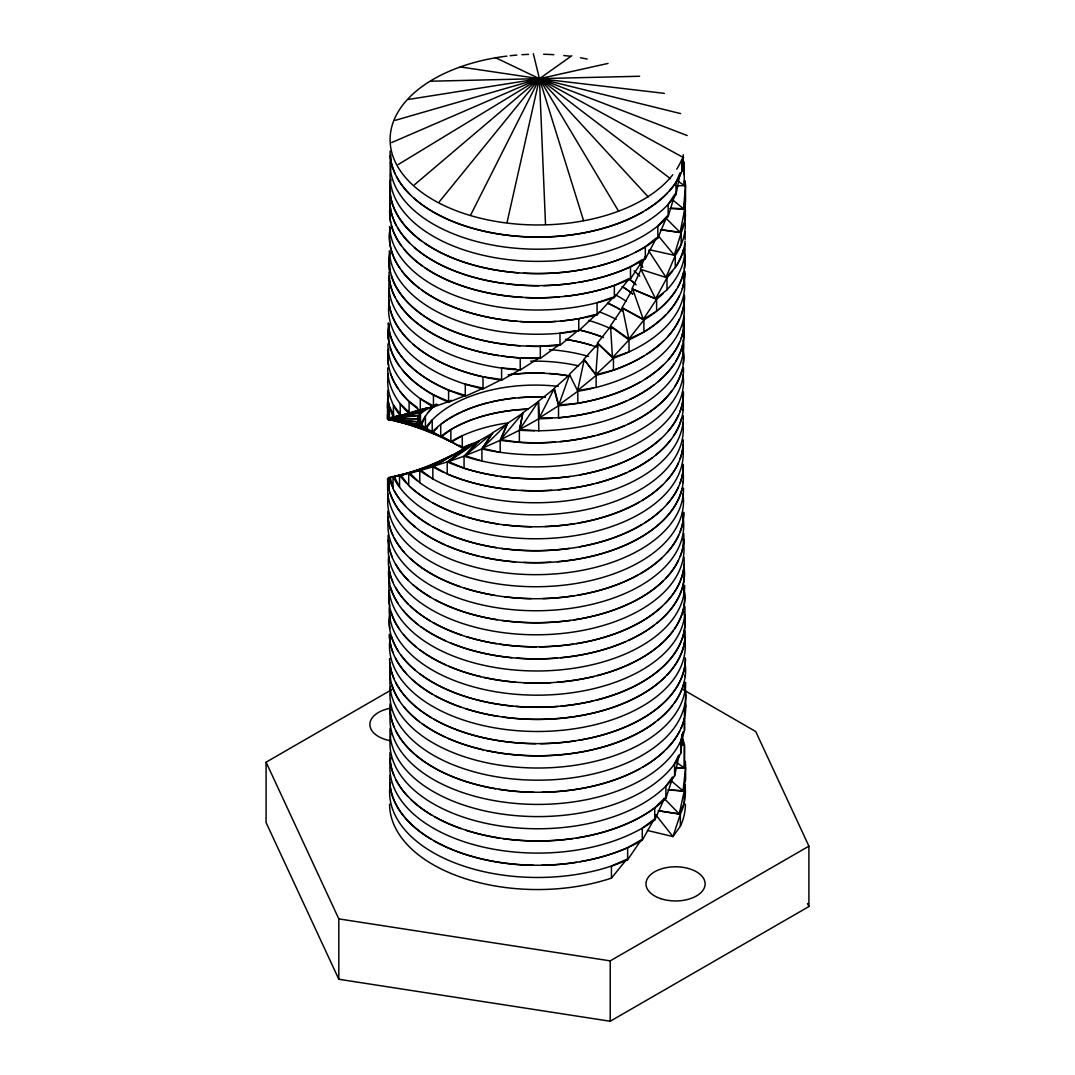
<?xml version="1.0" encoding="UTF-8"?>
<svg xmlns="http://www.w3.org/2000/svg" width="1075" height="1075" viewBox="0 0 1075 1075"><rect width="100%" height="100%" fill="white"/><g stroke="black" fill="none" stroke-linecap="round" stroke-linejoin="round"><path stroke-width="1.5" d="M390.897 709.473A147.893 85.382 0 0 0 519.91 803.791A147.893 85.382 0 0 0 684.479 730.18L684.479 708.559M613.462 370.19L613.462 358.123L598.103 343.53L595.805 374.691L613.462 370.19A147.893 85.382 0 0 0 684.493 295.303M390.104 151.024A147.893 85.382 0 0 0 520.313 236.419A147.893 85.382 0 0 0 681.913 171.301L683.297 154.746M417.987 415.703L417.785 421.83L388.774 418.995L388.398 419.922L418.78 421.803L420.5 425.015A118.304 68.303 0 0 1 436.316 404.052M390.077 728.044A147.893 85.382 0 0 0 515.852 815.643A147.893 85.382 0 0 0 680.717 753.306L683.055 731.833M418.78 421.803L420.218 414.412M522.678 413.27L519.373 430.242L519.373 442.322L500.641 439.648L507.682 423.214L522.678 413.27L500.641 439.648L519.373 430.242A147.893 85.382 0 0 0 534.463 430.779M390.91 154.854A147.893 85.382 0 0 0 503.369 246.833A147.893 85.382 0 0 0 676.014 194.468L680.206 173.196M388.613 485.658L387.632 490.402L387.632 478.321A147.893 85.382 0 0 0 388.451 486.276M577.624 390.561L584.222 359.735L596.155 375.35L596.155 387.43L577.624 390.561L596.155 375.35A147.893 85.382 0 0 0 644.1 355.798M390.87 733.956A147.893 85.382 0 0 0 501.152 826.097A147.893 85.382 0 0 0 674.589 775.922L679.198 754.704M507.064 222.377L539.422 78.69L533.348 53.75M682.518 733.338L680.717 741.239L680.717 753.306M668.166 216.478L675.019 193.984L668.166 204.398L668.166 216.478A147.893 85.382 0 0 1 494.594 257.624A147.893 85.382 0 0 1 390.83 167.364M658.679 236.231L674.227 255.178L681.201 232.711A147.893 85.382 0 0 0 683.834 224.89M390.037 752.379A147.893 85.382 0 0 0 496.905 837.6A147.893 85.382 0 0 0 665.895 798.241L672.789 777.359M644.852 256.979L640.283 269.22L666.984 277.753A147.893 85.382 0 0 0 672.668 271.088M669.51 190.786A147.893 85.382 0 0 0 676.014 182.401L679.884 173.115M657.846 238.099L667.011 216.223L657.846 226.032L657.846 238.099A147.893 85.382 0 0 1 485.389 267.984A147.893 85.382 0 0 1 390.776 179.538M685.433 215.134A147.893 85.382 0 0 1 684.681 221.49L680.139 232.321L661.138 229.66M648.615 250.73L666.003 277.35L675.275 255.501A147.893 85.382 0 0 0 680.394 246.403M507.319 423.711L500.211 440.293L500.211 452.36L482.232 448.302L492.941 432.54L507.319 423.711L482.232 448.302L500.211 440.293A147.893 85.382 0 0 0 555.332 442.04M558.247 386.382A118.304 68.303 0 0 0 425.431 428.146L421.642 424.706L424.8 417.503M390.883 757.794A147.893 85.382 0 0 0 481.882 846.764A147.893 85.382 0 0 0 654.729 819.97L664.457 798.268L654.729 807.889A147.893 85.382 0 0 1 576.281 838.083M678.312 755.765L674.589 763.841L674.589 775.922M470.823 214.691L539.422 78.69L571.793 55.752M558.516 417.812L558.516 405.732L554.042 388.854L539.22 418.041L558.516 417.812A147.893 85.382 0 0 0 683.068 323.642M390.104 194.844A147.893 85.382 0 0 0 478.778 278.586A147.893 85.382 0 0 0 645.322 258.833L656.61 237.723L645.322 246.753A147.893 85.382 0 0 1 635.607 252.182M642.272 840.247L654.03 819.338L642.272 828.18L642.272 840.247A147.893 85.382 0 0 1 477.313 857.81A147.893 85.382 0 0 1 390.037 775.115M662.939 293.744A147.893 85.382 0 0 1 656.61 299.186L632.718 289.121L622.062 307.652L643.293 319.329L656.61 311.253A147.893 85.382 0 0 0 683.982 250.878M390.574 203.336A147.893 85.382 0 0 0 466.832 287.374A147.893 85.382 0 0 0 630.501 278.855L642.917 260.056M538.266 401.66L519.655 429.57L538.844 430.806L538.266 401.66L522.92 412.746L519.655 429.57L538.844 418.739A147.893 85.382 0 0 0 552.241 418.242M674.227 255.178L681.201 244.778L681.201 232.711L660.453 229.781M492.646 433.05L481.909 448.96L481.909 461.041L464.991 455.666L479.114 440.831L492.646 433.05L464.991 455.666L481.909 448.96A147.893 85.382 0 0 0 499.526 452.212M643.885 332.041L643.885 319.974L622.492 308.176L610.466 325.832L628.835 339.028L643.885 332.041A147.893 85.382 0 0 0 684.815 271.115M394.794 420.983L426.479 428.159L432.217 419.882L432.217 431.948L399.255 421.87L406.417 423.59M672.359 777.158L665.895 786.161L665.895 798.241M685.393 804.181A147.893 85.382 0 0 1 680.354 826.272L672.963 836.565L647.459 830.478M629.399 278.452L614.349 297.52L614.349 285.439L627.894 279.151M628.996 351.915L628.996 339.834L610.56 326.491L597.324 343.167L612.454 357.666L628.996 351.915A147.893 85.382 0 0 0 683.754 275.576M439.245 201.872L539.422 78.69L608.033 63.425M611.447 878.114L626.752 859.261L611.447 866.047L611.447 878.114A147.893 85.382 0 0 1 389.607 804.181M598.103 343.53L583.967 359.198L595.805 374.691L613.462 358.123M390.373 227.483A147.893 85.382 0 0 0 597.082 314.827L613.57 296.955M666.003 277.35L675.275 267.581A147.893 85.382 0 0 0 685.084 241.176M478.348 441.207L448.517 461.618L465.918 447.993L478.348 441.207L464.064 456.163L448.517 461.618L464.064 468.23A147.893 85.382 0 0 0 683.391 391.851M528.268 409.185A118.304 68.303 0 0 0 440.71 436.45L407.573 423.859L433.144 432.15L437.471 427.702M584.222 359.735L569.401 374.302L577.812 391.246L577.812 403.313L558.745 405.02L554.257 388.29L569.522 374.852L558.745 405.02L577.812 391.246M596.437 314.209L578.767 330.777L578.767 318.711L594.824 314.612M414.507 184.752L539.422 78.69L664.35 93.364M422.623 411.913L418.403 415.407L396.017 416.468M390.064 251.873A147.893 85.382 0 0 0 559.994 345.303L578.511 330.079M554.042 388.854L538.602 401.123L539.22 418.041L558.516 405.732A147.893 85.382 0 0 0 640.74 381.706M451.097 400.263L448.597 402.225A147.893 85.382 0 0 1 389.15 324.045M464.857 448.208L433.359 466.227L464.857 448.208L447.213 461.914L433.359 466.227L447.213 473.994A147.893 85.382 0 0 0 599.124 482.541A147.893 85.382 0 0 0 683.216 408.997M421.467 428.132L441.583 436.719L450.842 429.57L450.842 441.65A118.304 68.303 0 0 1 508.314 422.878M389.096 271.827A147.893 85.382 0 0 0 540.322 358.418L559.39 344.632L540.322 346.338A147.893 85.382 0 0 1 526.884 346.163M388.613 349.523A147.893 85.382 0 0 0 420.285 410.744L434.192 406.39L436.826 404.59M389.553 277.162A147.893 85.382 0 0 0 520.233 370.002L539.529 357.72L520.233 357.921A147.893 85.382 0 0 1 502.012 356.067M421.857 412.424L401.177 415.299L393.437 405.087L393.437 417.167L421.857 412.424L428.038 408.527L393.437 417.167A147.893 85.382 0 0 1 387.739 390.359M398.274 164.529L539.422 78.69L680.582 113.587M578.565 282.376A147.893 85.382 0 0 0 630.501 266.788L642.474 259.518M402.507 370.109A147.893 85.382 0 0 0 433.453 394.888L433.453 406.968L437.552 404.509M420.809 470.272L453.368 454.604L432.849 466.913L420.809 470.272L432.849 478.98L432.849 466.913A147.893 85.382 0 0 0 443.948 472.489M444.499 438.13L451.513 442.067L462.277 435.671L462.277 447.751A118.304 68.303 0 0 1 478.993 441.368M683.539 689.854L755.712 731.524L808.911 846.159L808.911 906.534L610.224 1021.25L338.813 979.258L266.089 822.563L266.089 762.188L392.268 689.344M627.639 847.691L641.291 839.817L627.639 859.772L627.639 847.691A147.893 85.382 0 0 1 579.962 861.76M266.089 762.188L338.813 918.883L610.224 960.875L808.911 846.159M388.828 294.402A147.893 85.382 0 0 0 501.608 380.187L520.797 369.316M437.579 462.949L442.9 459.979L409.817 473.175L419.787 482.715A147.893 85.382 0 0 0 589.436 508.918A147.893 85.382 0 0 0 682.84 423.039M432.62 405.974L427.299 408.943L400.209 415.81A147.893 85.382 0 0 1 388.371 373.562M453.368 454.604L419.787 470.635L409.817 473.175M389.446 300.086A147.893 85.382 0 0 0 482.998 388.908L501.743 379.475L482.998 376.841A147.893 85.382 0 0 1 413.176 344.376M426.063 408.07L420.285 410.744L420.285 398.664L434.192 406.39M472.274 443.921L463.164 448.06L459.28 445.211M388.465 323.306A147.893 85.382 0 0 0 465.287 396.258L481.788 388.881M391.663 142.572L539.422 78.69L687.194 135.544M422.623 409.615L427.057 407.801M683.27 464.333A147.893 85.382 0 0 1 556.487 549.889A147.893 85.382 0 0 1 393.02 488.48L390.265 477.448L400.921 475.123M390.427 418.041L417.113 418.766L419.425 415.514L390.427 418.041L387.537 419.102L387.537 407.022A147.893 85.382 0 0 1 388.142 397.468M433.453 406.968L448.987 401.512M612.078 297.479L597.082 302.747L597.082 314.827M410.207 413.27L400.209 403.73L400.209 415.81L422.757 408.876M400.222 391.596A147.893 85.382 0 0 0 409.105 401.512L409.105 413.593L418.605 410.274M428.643 466.604L400.988 475.311L408.715 485.524A147.893 85.382 0 0 0 576.361 523.458A147.893 85.382 0 0 0 683.216 439.782M429.301 466.281L434.045 464.628L400.988 475.311L413.633 472.127M395.13 120.373L539.422 78.69L683.727 157.743M409.105 413.593L421.145 410.22M394.417 416.536L389.137 417.893A147.893 85.382 0 0 1 388.559 395.613M390.265 477.448L401.768 475.365M575.434 330.603L559.994 333.223L559.994 345.303M395.99 416.28L421.051 412.168M402.117 475.163L394.27 476.453L399.537 487.177A147.893 85.382 0 0 0 570.126 536.385A147.893 85.382 0 0 0 682.907 447.59M408.419 99.451L539.422 78.69L670.437 178.678M408.648 416.24L389.137 417.893L389.137 405.826A147.893 85.382 0 0 1 387.766 397.898M393.49 477.179L389.069 477.461L389.069 489.542A147.893 85.382 0 0 0 542.754 562.642A147.893 85.382 0 0 0 683.189 481.13M681.214 745.082L684.466 744.841L684.399 768.061L676.242 768.047M430.645 81.216L639.612 76.258M676.323 185.787L685.514 185.666L685.514 197.746L683.566 208.832L670.598 208.066M418.081 418.672L387.537 419.102A147.893 85.382 0 0 1 387.578 414.238M675.732 767.805L685.595 767.805L685.595 779.872L683.068 790.918L668.529 789.816M669.967 208.496L684.681 209.41L684.681 221.49M516 369.021L501.608 368.12L501.608 380.187M667.938 789.856L684.237 791.093A147.893 85.382 0 0 0 685.259 784.763M420.5 425.015L389.647 419.908L420.5 425.015L420.5 414.453M394.794 420.795L399.537 421.481M402.695 421.938L407.425 422.636M410.583 423.093L413.741 423.563M416.912 424.02L421.642 424.706M460.275 66.932L539.422 78.69L648.212 196.9M658.773 810.778L679.239 813.936L684.237 803.173L684.237 791.093L679.239 813.936L664.175 798.416M658.128 810.765L680.354 814.205A147.893 85.382 0 0 0 683.74 804.839M649.327 249.696L675.275 255.501L675.275 267.581M481.654 387.847L465.287 384.178L465.287 396.258M394.821 420.943L425.431 428.146L425.431 416.065M409.145 424.249L413.875 425.431M448.597 390.144L465.515 395.519L448.597 402.225L448.597 390.144A147.893 85.382 0 0 1 388.29 323.118M407.936 424.088L432.217 431.948A118.304 68.303 0 0 1 545.321 397.32M433.453 394.888L447.576 400.908M424.061 429.315L450.842 441.65L442.376 436.88M495.306 57.566L539.422 78.69L618.582 211.184M451.513 442.067L462.277 447.751L459.657 445.829M441.583 436.719L450.842 441.65M446.38 439.003L462.277 447.751M433.144 432.15L440.71 436.45L440.71 424.37M680.367 742.798L683.189 744.505L682.114 734.588M426.479 428.159L432.217 431.948M677.693 180.99L684.466 185.653L683.888 162.433A147.893 85.382 0 0 0 683.028 159.436M676.417 762.323L684.399 768.061L684.466 744.841A147.893 85.382 0 0 0 682.813 738.982M409.105 401.512L417.127 407.317M672.265 199.56L683.566 208.832L685.514 185.666A147.893 85.382 0 0 0 685.044 180.909M670.773 780.41L683.068 790.918L685.595 767.805A147.893 85.382 0 0 0 685.245 761.355M665.922 218.185L680.139 232.321L684.681 209.41A147.893 85.382 0 0 0 685.474 198.257M655.817 814.877L672.963 836.565L680.354 814.205L680.354 826.272M389.137 405.826L393.759 415.205M807.513 903.524L808.911 906.534M632.718 289.121L643.293 319.329L656.61 299.186L656.61 311.253M583.55 220.55L539.422 78.69L545.509 224.366M387.537 407.022L389.593 414.896M684.278 688.484L685.716 694.799L685.716 706.866A147.893 85.382 0 0 1 535.081 792.235A147.893 85.382 0 0 1 390.037 703.708M682.114 739.761L683.189 744.505M622.492 308.176L628.835 339.028L643.885 319.974A147.893 85.382 0 0 0 656.301 311.414M682.249 159.167L682.692 162.459M685.353 703.574L685.716 706.866M610.56 326.491L612.454 357.666L628.996 339.834A147.893 85.382 0 0 0 665.667 314.962M684.224 180.869L684.466 185.653M388.613 414.224L388.398 407.855L388.398 419.922M684.479 730.18L684.479 718.113A147.893 85.382 0 0 1 681.039 728.339M683.888 162.433L683.888 174.513M681.913 171.301L681.913 159.221A147.893 85.382 0 0 1 676.699 169.205M676.014 182.401L676.014 194.468M654.729 807.889L654.729 819.97M645.322 246.753L645.322 258.833M630.501 266.788L630.501 278.855M610.224 960.875L610.224 1021.25M540.322 346.338L540.322 358.418M520.233 357.921L520.233 370.002M482.998 376.841L482.998 388.908M464.064 468.23L464.064 456.163A147.893 85.382 0 0 0 480.028 460.611M447.213 473.994L447.213 461.914A147.893 85.382 0 0 0 496.878 475.822M419.787 482.715L419.787 470.635A147.893 85.382 0 0 0 429.194 476.803M417.785 415.797L417.785 421.83A118.304 68.303 0 0 1 421.172 411.577M408.715 485.524L408.715 473.457A147.893 85.382 0 0 0 417.14 480.74M399.537 487.177L399.537 475.096L420.298 469.936L394.27 476.453L399.537 475.096A147.893 85.382 0 0 0 406.605 483.333M393.02 476.413L393.02 488.48M389.069 489.542L389.069 477.461A147.893 85.382 0 0 0 392.066 486.222M338.813 918.883L338.813 979.258M390.333 740.729A29.576 17.079 0 0 1 369.881 724.483A29.576 17.079 0 0 1 390.333 708.237M672.762 174.741A147.893 85.382 0 0 1 422.918 193.218A147.893 85.382 0 0 1 506.863 56.115M510.182 55.725A147.893 85.382 0 0 1 516.847 55.08M521.886 54.704A147.893 85.382 0 0 1 528.591 54.368M543.654 54.261A147.893 85.382 0 0 1 553.773 54.691M563.811 55.51A147.893 85.382 0 0 1 570.382 56.276M580.473 57.795A147.893 85.382 0 0 1 587.178 59.058M685.38 657.94A147.893 85.382 0 0 1 538.011 743.631A147.893 85.382 0 0 1 389.607 658.545M684.278 636.266A147.893 85.382 0 0 1 538.951 731.484A147.893 85.382 0 0 1 390.144 638.066M683.955 611.85A147.893 85.382 0 0 1 537.863 707.243A147.893 85.382 0 0 1 390.05 612.737M684.856 606.313A147.893 85.382 0 0 1 537.607 695.176A147.893 85.382 0 0 1 389.284 606.918M398.489 485.739A147.893 85.382 0 0 1 392.993 476.507M683.109 444.942A147.893 85.382 0 0 1 680.179 458.622M678.406 462.989A147.893 85.382 0 0 1 666.097 481.237M662.737 484.704A147.893 85.382 0 0 1 642.097 500.426M639.208 502.106A147.893 85.382 0 0 1 578.068 523.068M574.816 523.619A147.893 85.382 0 0 1 545.025 526.522M531.507 526.683A147.893 85.382 0 0 1 503.194 524.667M498.262 523.982A147.893 85.382 0 0 1 467.894 517.303M464.763 516.349A147.893 85.382 0 0 1 432.997 502.952M428.643 500.439A147.893 85.382 0 0 1 410.126 486.733M428.253 412.303A118.304 68.303 0 0 1 435.133 405.033M508.166 374.852A118.304 68.303 0 0 1 544.326 373.213M549.164 373.482A118.304 68.303 0 0 1 569.898 375.995M685.151 637.287A147.893 85.382 0 0 1 667.091 675.033M664.834 677.344A147.893 85.382 0 0 1 503.113 717.092M498.195 716.367A147.893 85.382 0 0 1 465.784 708.748M460.96 707.135A147.893 85.382 0 0 1 434.932 695.619M432.016 693.953A147.893 85.382 0 0 1 412.209 679.508M406.498 673.783A147.893 85.382 0 0 1 395.56 658.249M392.966 652.444A147.893 85.382 0 0 1 389.513 635.594M683.619 608.531A147.893 85.382 0 0 1 674.67 628.781M672.816 631.374A147.893 85.382 0 0 1 597.257 675.638M594.005 676.457A147.893 85.382 0 0 1 557.589 682.222M550.857 682.679A147.893 85.382 0 0 1 524.022 682.732M515.624 682.168A147.893 85.382 0 0 1 484.099 677.438M480.821 676.672A147.893 85.382 0 0 1 448.866 666.272M445.776 664.914A147.893 85.382 0 0 1 419.922 649.891M416.065 646.881A147.893 85.382 0 0 1 403.474 634.478M399.578 629.332A147.893 85.382 0 0 1 391.219 612.293M389.741 605.937A147.893 85.382 0 0 1 389.634 590.027M684.372 591.022A147.893 85.382 0 0 1 684.224 605.346M682.853 538.803A147.893 85.382 0 0 1 537.917 634.788A147.893 85.382 0 0 1 388.962 540.886M683.955 539.502A147.893 85.382 0 0 1 680.327 556.245M678.406 560.599A147.893 85.382 0 0 1 665.64 578.552M663.369 580.849A147.893 85.382 0 0 1 573.687 619.926M570.395 620.396A147.893 85.382 0 0 1 502.052 620.423M497.134 619.711A147.893 85.382 0 0 1 435.053 599.675M430.645 597.203A147.893 85.382 0 0 1 413.23 584.84M408.366 580.366A147.893 85.382 0 0 1 395.64 564.026M392.12 556.823A147.893 85.382 0 0 1 388.29 539.986M683.982 557.253A147.893 85.382 0 0 1 535.31 646.841A147.893 85.382 0 0 1 388.666 556.138M683.324 465.851A147.893 85.382 0 0 1 680.206 482.729M678.419 487.109A147.893 85.382 0 0 1 667.118 504.162M661.515 509.926A147.893 85.382 0 0 1 644.798 522.773M641.99 524.492A147.893 85.382 0 0 1 579.519 546.785M569.723 548.344A147.893 85.382 0 0 1 501.38 548.371M496.462 547.659A147.893 85.382 0 0 1 432.889 526.804M429.973 525.151A147.893 85.382 0 0 1 410.072 510.571M405.45 506.002A147.893 85.382 0 0 1 394.176 490.549M441.946 423.429A118.304 68.303 0 0 1 460.678 412.343M462.277 411.618A118.304 68.303 0 0 1 488.829 402.507M490.402 402.131A118.304 68.303 0 0 1 515.194 397.992M518.567 397.683A118.304 68.303 0 0 1 544.608 397.186M683.579 512.305A147.893 85.382 0 0 1 534.772 598.735A147.893 85.382 0 0 1 387.86 511.23M682.934 493.949A147.893 85.382 0 0 1 536.022 586.735A147.893 85.382 0 0 1 388.196 494.433M683.606 565.074A147.893 85.382 0 0 1 538.588 658.894A147.893 85.382 0 0 1 388.908 567.56M684.251 564.2A147.893 85.382 0 0 1 665.465 603.169M661.972 606.582A147.893 85.382 0 0 1 576.281 643.67M573.002 644.167A147.893 85.382 0 0 1 539.758 646.801M536.371 646.827A147.893 85.382 0 0 1 499.727 644.153M496.462 643.643A147.893 85.382 0 0 1 466.254 636.602M461.632 635.097A147.893 85.382 0 0 1 433.144 622.546M430.255 620.866A147.893 85.382 0 0 1 410.516 606.219M408.178 603.948A147.893 85.382 0 0 1 395.64 587.555M392.818 581.79A147.893 85.382 0 0 1 388.828 566.7M685.286 674.898A147.893 85.382 0 0 1 527.032 755.55A147.893 85.382 0 0 1 390.319 662.697M685.474 659.62A147.893 85.382 0 0 1 578.82 740.312M575.568 740.836A147.893 85.382 0 0 1 540.658 743.685M535.578 743.685A147.893 85.382 0 0 1 434.125 719.323M431.236 717.643A147.893 85.382 0 0 1 395.963 682.867M393.92 678.527A147.893 85.382 0 0 1 389.983 663.423M573.002 838.567A147.893 85.382 0 0 1 503.006 838.634M499.727 838.151A147.893 85.382 0 0 1 465.717 830.209M460.92 828.597A147.893 85.382 0 0 1 434.958 817.013M432.056 815.347A147.893 85.382 0 0 1 411.134 799.746M407.721 796.293A147.893 85.382 0 0 1 395.815 779.577M393.826 775.223A147.893 85.382 0 0 1 389.97 758.507M684.412 683.512A147.893 85.382 0 0 1 684.479 705.791A147.893 85.382 0 0 1 521.415 779.657A147.893 85.382 0 0 1 390.588 686.844M685.662 682.329A147.893 85.382 0 0 1 680.757 704.447A147.893 85.382 0 0 1 514.898 766.986A147.893 85.382 0 0 1 390.091 678.164M566.713 339.592A118.304 68.303 0 0 1 597.001 347.144M683.337 393.705A147.893 85.382 0 0 1 679.763 412.061M678.54 414.977A147.893 85.382 0 0 1 668.341 430.873M660.547 438.936A147.893 85.382 0 0 1 579.936 474.828M570.153 476.4A147.893 85.382 0 0 1 500.157 476.319M580.742 330.294A118.304 68.303 0 0 1 601.61 336.771M578.699 329.891A118.304 68.303 0 0 1 603.505 337.577M683.095 375.094A147.893 85.382 0 0 1 481.909 461.041M588.562 320.404A118.304 68.303 0 0 1 610.882 328.789M683.485 367.771A147.893 85.382 0 0 1 679.185 389.929A147.893 85.382 0 0 1 500.103 452.293M408.997 413.512A147.893 85.382 0 0 1 387.766 367.878M599.151 311.817A118.304 68.303 0 0 1 616.203 319.409M681.98 370.109A147.893 85.382 0 0 1 674.804 386.463M671.956 390.642A147.893 85.382 0 0 1 628.002 424.141M624.924 425.512A147.893 85.382 0 0 1 598.17 434.811M594.945 435.644A147.893 85.382 0 0 1 560.357 441.597M398.341 389.002A147.893 85.382 0 0 1 390.44 373.334M388.492 365.406A147.893 85.382 0 0 1 388.492 349.482M682.974 349.415A147.893 85.382 0 0 1 683.216 363.726M608.141 303.392A118.304 68.303 0 0 1 616.459 307.477M617.776 308.189A118.304 68.303 0 0 1 622.102 310.729M530.633 361.187A118.304 68.303 0 0 1 578.538 365.849M683.23 415.729A147.893 85.382 0 0 1 678.916 437.874A147.893 85.382 0 0 1 575.878 499.485A147.893 85.382 0 0 1 432.083 478.482M549.406 349.63A118.304 68.303 0 0 1 588.522 356.43M682.477 346.271A147.893 85.382 0 0 1 519.373 442.322M607.603 303.15A118.304 68.303 0 0 1 622.008 310.648M683.512 340.587A147.893 85.382 0 0 1 679.413 365.903A147.893 85.382 0 0 1 538.696 430.766M433.319 406.914A147.893 85.382 0 0 1 387.994 343.866M388.384 339.028A147.893 85.382 0 0 1 388.895 335.87M615.048 294.644A118.304 68.303 0 0 1 626.349 301.39M682.625 344.484A147.893 85.382 0 0 1 675.92 361.012M674.159 363.82A147.893 85.382 0 0 1 657.551 382.001M653.734 385.038A147.893 85.382 0 0 1 629.775 399.389M626.738 400.8A147.893 85.382 0 0 1 596.827 411.201M593.575 412.021A147.893 85.382 0 0 1 558.946 417.718M399.524 366.266A147.893 85.382 0 0 1 390.212 347.722M389.378 344.551A147.893 85.382 0 0 1 388.518 327.055M683.243 325.376A147.893 85.382 0 0 1 683.257 341.286M622.358 286.689A118.304 68.303 0 0 1 632.812 294.107M681.644 418.081A147.893 85.382 0 0 1 673.555 435.845M670.598 439.998A147.893 85.382 0 0 1 655.71 455.047M651.813 458.044A147.893 85.382 0 0 1 629.171 471.401M626.134 472.812A147.893 85.382 0 0 1 596.222 483.213M592.983 484.032A147.893 85.382 0 0 1 558.355 489.73M551.636 490.254A147.893 85.382 0 0 1 521.442 490.388M514.71 489.931A147.893 85.382 0 0 1 448.382 474.424M682.867 398.986A147.893 85.382 0 0 1 683.055 410.113M565.477 339.324A118.304 68.303 0 0 1 591.075 345.115M622.156 286.501A118.304 68.303 0 0 1 632.463 293.744M683.942 324.354A147.893 85.382 0 0 1 681.174 338.047M679.454 342.428A147.893 85.382 0 0 1 668.408 359.547M662.899 365.339A147.893 85.382 0 0 1 645 379.139M628.485 278.627A118.304 68.303 0 0 1 636.185 284.862M508.824 374.852A118.304 68.303 0 0 1 568.729 375.887M640.109 264.114A118.304 68.303 0 0 1 642.339 266.546M627.934 352.398A147.893 85.382 0 0 1 613.623 358.109M683.928 316.265A147.893 85.382 0 0 1 577.812 403.313M629.157 279.03A118.304 68.303 0 0 1 635.218 283.881M684.103 304.198A147.893 85.382 0 0 1 596.155 387.43M592.903 388.236A147.893 85.382 0 0 1 577.974 391.26M634.062 270.819A118.304 68.303 0 0 1 639.786 276.168M684.681 273.09A147.893 85.382 0 0 1 682.249 288.517M679.346 295.813A147.893 85.382 0 0 1 667.857 312.637M498.733 355.583A147.893 85.382 0 0 1 396.621 300.288M395.049 297.426A147.893 85.382 0 0 1 389.016 276.275M389.016 269.852A147.893 85.382 0 0 1 389.835 263.509M684.345 298.501A147.893 85.382 0 0 1 681.375 314.317M679.467 319.006A147.893 85.382 0 0 1 667.803 336.488M663.342 341.098A147.893 85.382 0 0 1 646.868 354.051M409.521 341.017A147.893 85.382 0 0 1 388.707 300.772M388.666 294.362A147.893 85.382 0 0 1 389.446 288.006M639.8 263.966A118.304 68.303 0 0 1 642.877 267.366M685.245 222.686A147.893 85.382 0 0 1 681.08 244.845M614.228 297.587A147.893 85.382 0 0 1 389.553 226.556M614.349 285.439A147.893 85.382 0 0 1 564.321 296.458M559.309 296.942A147.893 85.382 0 0 1 525.756 297.6M522.396 297.426A147.893 85.382 0 0 1 425.028 267.903M422.26 265.982A147.893 85.382 0 0 1 404.24 249.494M401.244 245.651A147.893 85.382 0 0 1 391.367 225.548M390.628 222.364A147.893 85.382 0 0 1 389.997 206.467M684.95 205.795A147.893 85.382 0 0 1 685.205 216.908M683.66 271.8A147.893 85.382 0 0 1 677.868 286.918M676.202 289.753A147.893 85.382 0 0 1 658.8 309.372M520.152 345.814A147.893 85.382 0 0 1 391.273 275.63M390.413 272.459A147.893 85.382 0 0 1 389.661 253.364M684.157 252.692A147.893 85.382 0 0 1 684.264 268.602M575.3 282.9A147.893 85.382 0 0 1 543.775 285.641M538.696 285.722A147.893 85.382 0 0 1 506.983 283.867M503.678 283.437A147.893 85.382 0 0 1 414.466 247.613M409.642 243.111A147.893 85.382 0 0 1 397.723 228.008M396.124 225.159A147.893 85.382 0 0 1 390.023 205.634M389.741 200.823A147.893 85.382 0 0 1 390.574 191.269M684.748 243.77A147.893 85.382 0 0 1 680.798 269.099A147.893 85.382 0 0 1 666.836 289.874M578.632 330.818A147.893 85.382 0 0 1 389.271 250.811M683.579 249.158A147.893 85.382 0 0 1 676.497 265.525M578.767 318.711A147.893 85.382 0 0 1 560.72 321.062M555.694 321.465A147.893 85.382 0 0 1 520.448 321.586M517.088 321.344A147.893 85.382 0 0 1 422.005 290.25M419.344 288.288A147.893 85.382 0 0 1 401.956 271.209M400.061 268.616A147.893 85.382 0 0 1 389.741 230.735M684.883 231.649A147.893 85.382 0 0 1 685.071 239.577M683.324 586.224A147.893 85.382 0 0 1 540.026 683.028A147.893 85.382 0 0 1 389.486 589.973M684.654 585.297A147.893 85.382 0 0 1 533.16 670.948A147.893 85.382 0 0 1 389.083 581.118M683.794 565.262A147.893 85.382 0 0 1 656.812 623.245M654.245 625.247A147.893 85.382 0 0 1 628.579 640.378M625.489 641.748A147.893 85.382 0 0 1 560.599 657.752M557.253 658.048A147.893 85.382 0 0 1 516.968 658.128M511.955 657.698A147.893 85.382 0 0 1 450.116 642.769M445.44 640.74A147.893 85.382 0 0 1 420.93 626.698M418.282 624.723A147.893 85.382 0 0 1 403.152 610.304M398.368 603.854A147.893 85.382 0 0 1 390.897 588.119M389.701 583.349A147.893 85.382 0 0 1 389.096 567.452M683.472 488.077A147.893 85.382 0 0 1 678.903 510.37A147.893 85.382 0 0 1 518.083 574.063A147.893 85.382 0 0 1 387.726 490.321M682.007 488.977A147.893 85.382 0 0 1 557.441 561.714M550.722 562.212A147.893 85.382 0 0 1 523.888 562.4M515.476 561.876A147.893 85.382 0 0 1 482.232 556.931M478.953 556.165A147.893 85.382 0 0 1 447.67 545.966M444.714 544.676A147.893 85.382 0 0 1 422.018 532.018M415.393 527.086A147.893 85.382 0 0 1 390.037 492.619M683.055 471.482A147.893 85.382 0 0 1 683.109 482.594M452.185 428.791A118.304 68.303 0 0 1 475.11 418.551M476.574 418.054A118.304 68.303 0 0 1 527.583 409.132M682.289 513.528A147.893 85.382 0 0 1 538.414 610.734A147.893 85.382 0 0 1 388.747 516.484M683.713 512.587A147.893 85.382 0 0 1 679.924 532.528M678.661 535.431A147.893 85.382 0 0 1 667.226 552.469M661.595 558.221A147.893 85.382 0 0 1 640.539 573.593M637.596 575.232A147.893 85.382 0 0 1 577.718 595.174M574.453 595.711A147.893 85.382 0 0 1 542.956 598.573M531.117 598.627A147.893 85.382 0 0 1 504.484 596.732M494.648 595.295A147.893 85.382 0 0 1 464.481 588.079M459.872 586.547A147.893 85.382 0 0 1 410.139 558.274M404.496 552.537A147.893 85.382 0 0 1 394.391 538.212M392.966 535.337A147.893 85.382 0 0 1 388.102 517.196M684.009 682.907A147.893 85.382 0 0 1 674.522 702.875M672.601 705.455A147.893 85.382 0 0 1 657.913 720.196M655.333 722.212A147.893 85.382 0 0 1 486.532 750.578M483.226 749.853A147.893 85.382 0 0 1 448.073 738.391M445.01 737.007A147.893 85.382 0 0 1 422.018 723.663M419.371 721.688A147.893 85.382 0 0 1 404.24 707.269M399.457 700.806A147.893 85.382 0 0 1 391.985 685.084M390.507 678.728A147.893 85.382 0 0 1 390.4 662.818M685.138 663.812A147.893 85.382 0 0 1 685.218 676.524M683.673 533.173A147.893 85.382 0 0 1 537.769 622.761A147.893 85.382 0 0 1 388.129 535.256M685.003 630.514A147.893 85.382 0 0 1 540.497 719.336A147.893 85.382 0 0 1 389.352 634.277M683.539 634.344A147.893 85.382 0 0 1 595.94 700.268M592.674 701.061A147.893 85.382 0 0 1 561.231 706.154M557.885 706.45A147.893 85.382 0 0 1 515.933 706.396M512.587 706.087A147.893 85.382 0 0 1 420.218 674.119M415.138 670.088A147.893 85.382 0 0 1 400.8 654.85M398.153 650.926A147.893 85.382 0 0 1 391.528 636.521M389.795 628.566A147.893 85.382 0 0 1 389.714 615.841M684.426 613.65A147.893 85.382 0 0 1 684.251 631.159M684.977 785.691A147.893 85.382 0 0 1 684.117 803.24M627.531 859.839A147.893 85.382 0 0 1 464.749 866.437A147.893 85.382 0 0 1 390.547 782.533M576.697 862.298A147.893 85.382 0 0 1 541.84 865.308M533.375 865.308A147.893 85.382 0 0 1 433.762 840.744M430.887 839.064A147.893 85.382 0 0 1 389.822 783.164M679.655 731.228A147.893 85.382 0 0 1 666.5 749.087M664.175 751.358A147.893 85.382 0 0 1 643.159 766.918M640.23 768.585A147.893 85.382 0 0 1 542.096 792.315M533.63 792.315A147.893 85.382 0 0 1 498.76 789.305M495.508 788.768A147.893 85.382 0 0 1 396.07 731.228M394.055 726.888A147.893 85.382 0 0 1 390.077 710.172M667.36 193.124A147.893 85.382 0 0 1 645.9 210.136M643.052 211.842A147.893 85.382 0 0 1 413.673 198.002M410.086 194.615A147.893 85.382 0 0 1 396.527 176.676M395.103 173.787A147.893 85.382 0 0 1 390.238 155.539M628.109 255.769A147.893 85.382 0 0 1 598.318 266.076M595.066 266.896A147.893 85.382 0 0 1 523.592 273.198M518.54 272.862A147.893 85.382 0 0 1 424.464 243.125M421.736 241.19A147.893 85.382 0 0 1 390.561 179.579M641.036 269.556L631.925 288.826L655.589 298.823L666.984 289.833L666.984 277.753L655.589 298.823L641.036 269.556M660.749 898.66A29.576 17.079 0 0 0 705.119 883.865A29.576 17.079 0 0 0 660.749 869.084A29.576 17.079 0 0 0 660.749 898.66"/></g></svg>
